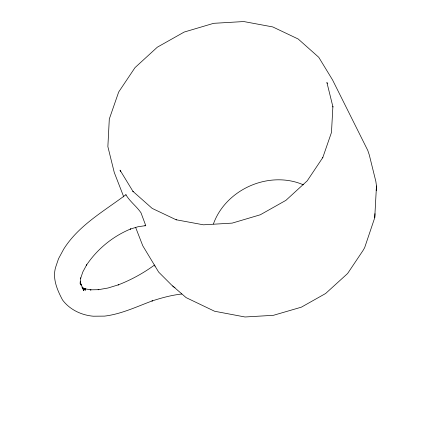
<?xml version="1.0" encoding="UTF-8"?>
<svg xmlns="http://www.w3.org/2000/svg" width="431" height="431" viewBox="0 0 431 431"><rect width="100%" height="100%" fill="white"/><g stroke="black" fill="none" stroke-linecap="round" stroke-linejoin="round"><path stroke-width="0.65" d="M172.696 285.99L186.117 297.622L214.568 311.241L244.997 316.984L273.416 315.314L301.361 307.168L325.62 293.506L347.601 273.523L363.015 250.508L364.653 247.663L374.744 217.725L376.473 185.971L375.859 181.473L369.286 154.918L367.783 150.435L332.592 79.999L318.757 57.291L298.182 39.005L272.764 26.932L243.763 21.55L213.647 23.322L184.177 32.061L157.353 47.168L135.016 67.613L118.681 92.008L109.302 119.01L107.869 146.626L114.263 172.481L123.762 196.902M374.744 217.725L374.97 213.652M376.215 190.54L376.473 185.971M80.236 281.626L80.193 283.717L80.775 277.85L80.549 278.652L82.817 271.956L86.674 264.801L86.41 265.254C97.169 249.123 112.83 236.29 130.765 228.926L130.264 229.103L138.028 226.738L145.764 225.628L141.002 212.817C136.562 206.255 129.871 201.589 125.906 194.699C104.011 211.217 78.744 225.224 63.74 249.064L58.535 258.697L55.615 267.301C52.264 278.695 57.296 290.117 62.56 299.998C69.714 309.641 81.411 315.174 93.241 316.209L104.593 316.112C121.402 314.08 136.783 306.619 152.477 300.816L151.938 301.005C161.668 297.821 171.624 295.133 181.823 294.007M125.906 194.699L125.965 195.081M154.524 265.027C143.329 273.222 131.056 279.929 118.116 284.934L118.633 284.756L107.987 288.016L98.096 289.745L98.898 289.675L90.09 289.831L91.054 289.918L84.142 288.641M144.805 225.752L145.269 225.866M84.6 288.775L85.731 289.185L82.1 287.466M82.466 287.881L84.422 289.39M81.998 287.105L85.543 290.44M135.695 227.59L142.758 245.751L158.656 272.096L171.419 284.864A96.215 48.105 -40 0 0 175.024 287.795M82.52 288.091L83.878 290.731L80.252 282.558M155.02 266.218L154.643 265.448M327.334 83.469L326.903 82.493L332.964 106.996L332.883 106.602L331.477 132.441L322.7 157.832L322.803 157.563L307.211 180.848L285.893 200.361L260.297 214.778L232.169 223.118L203.421 224.81L176.02 219.74L176.301 219.848L152.17 208.394L132.888 191.316L133.125 191.644L120.017 170.126L120.669 171.592M80.414 282.989L81.076 285.101L80.301 281.626M213.415 223.985A62.667 53.719 -23.9 0 1 303.381 184.834"/></g></svg>
